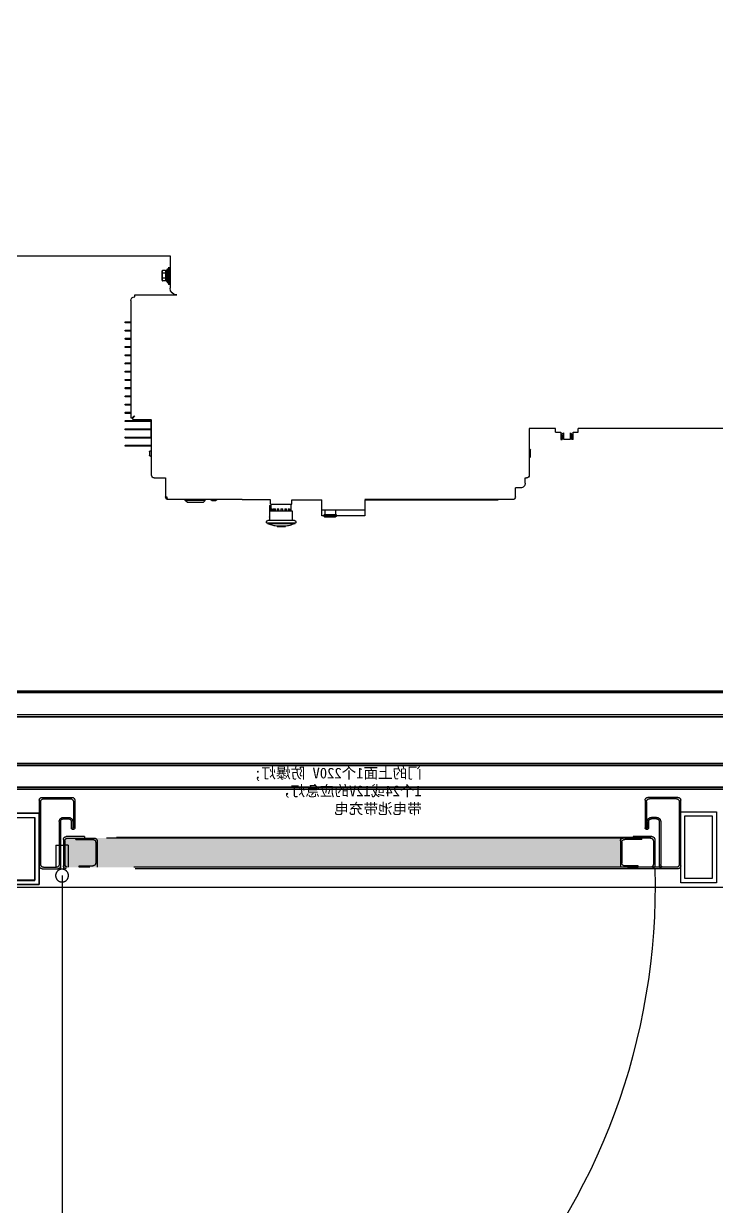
# Model space of a CAD drawing. Extents: x 758840 to 1108724, y -102573 to 143521.
# Drawn here: x 832769 to 833740, y 111140 to 112800 of the extents above; entities that cross this region are included whole.
import ezdxf

# ---------------------------------------------------------------- set-up
doc = ezdxf.new("R2010")
doc.units = 0
doc.header["$LTSCALE"] = 1000
doc.header["$MEASUREMENT"] = 0
doc.linetypes.add('CENTER2', pattern=[1.125, 0.75, -0.125, 0.125, -0.125])
doc.linetypes.add('PHANTOM2', pattern=[1.25, 0.625, -0.125, 0.125, -0.125, 0.125, -0.125])
for name, color, linetype in [('0825底图', 253, 'Continuous'), ('ASS_MEMBER', 7, 'Continuous'), ('AXIS', 3, 'Continuous'), ('HRDW_DATUMS', 7, 'Continuous'), ('PARTLIST', 131, 'CENTER2'), ('PUB_HATCH', 8, 'Continuous'), ('室外柴油发电', 241, 'Continuous')]:
    doc.layers.add(name, color=color, linetype=linetype)
doc.layers.add('Phantom', color=4, linetype='PHANTOM2', lineweight=15)
doc.styles.get("Standard").update_dxf_attribs({"font": 'gbenor.shx', "bigfont": 'gbcbig.shx'})

# ---------------------------------------------------------------- blocks, each defined once
blk = doc.blocks.new('侧检修门')
at = {"layer": 'Phantom'}
h = blk.add_hatch(dxfattribs=at)
h.set_pattern_fill('AR-RSHKE', color=256, style=0)
h.set_pattern_definition([(7e-15, (5329.214, 23746.666), (25.5, 12), [6, -5, 7, -3, 9, -4]), (7e-15, (5335.214, 23747.166), (25.5, 12), [5, -19, 4, -6]), (7e-15, (5347.214, 23745.916), (25.5, 12), [3, -31]), (90, (5329.214, 23746.666), (-8.5, 12), [11.5, -36.5]), (90, (5335.214, 23746.666), (-8.5, 12), [11.25, -36.75]), (90, (5340.214, 23746.666), (-8.5, 12), [10.5, -37.5]), (90, (5347.214, 23745.916), (-8.5, 12), [11.5, -36.5]), (90, (5350.214, 23745.916), (-8.5, 12), [11.5, -36.5]), (90, (5359.214, 23746.666), (-8.5, 12), [11, -37])])
edge = h.paths.add_edge_path()
edge.add_line((14893.1, 10044.8), (14893.1, 10085.8))
edge.add_line((14893.1, 10085.8), (14109.7, 10085.8))
edge.add_arc((14109.7, 10081.8), 4, 0, 90, ccw=False)
edge.add_line((14113.7, 10081.8), (14113.7, 10044.8))
edge.add_line((14113.7, 10044.8), (14893.1, 10044.8))
for p, q in [((14029.1, 10046.8), (14029.1, 10138.8)), ((14897.1, 10033.1), (14897.1, 9101.4))]:
    blk.add_line(p, q)
for points in [[(14029.1, 10022.8), (14029.1, 10122.8), (13979.1, 10122.8), (13979.1, 10022.8)], [(14023.1, 10028.8), (14023.1, 10116.8), (13985.1, 10116.8), (13985.1, 10028.8)], [(14979.1, 10020.8), (14979.1, 10120.8), (14929.1, 10120.8), (14929.1, 10020.8)], [(14929.1, 10020.8), (14929.1, 10120.8), (14979.1, 10120.8), (14979.1, 10020.8)], [(14973.1, 10026.8), (14973.1, 10114.8), (14935.1, 10114.8), (14935.1, 10026.8)], [(14935.1, 10026.4), (14935.1, 10114.4), (14973.1, 10114.4), (14973.1, 10026.4)]]:
    blk.add_lwpolyline(points, close=True)
blk.add_arc((14987, 10018.9), 921.9, 178.5138, 264.4003)
at = {"layer": 'PARTLIST'}
for p, q in [((14031.1, 10136.8), (14031.1, 10048.8)), ((14033.1, 10142.8), (14075.1, 10142.8)), ((14035.1, 10140.8), (14073.1, 10140.8)), ((14077.1, 10136.8), (14077.1, 10100.3)), ((14079.1, 10138.8), (14079.1, 10100.3)), ((14879.1, 10138.8), (14879.1, 10100.3)), ((14881.1, 10136.8), (14881.1, 10100.3)), ((14925.1, 10142.8), (14883.1, 10142.8)), ((14923.1, 10140.8), (14885.1, 10140.8)), ((14927.1, 10136.8), (14927.1, 10048.8)), ((14929.1, 10138.8), (14929.1, 10046.8)), ((14031.1, 10121.5), (14029.1, 10121.5)), ((14063.1, 10114.8), (14070.1, 10114.8)), ((14063.1, 10112.8), (14070.1, 10112.8)), ((14895.1, 10114.8), (14888.1, 10114.8)), ((14895.1, 10112.8), (14888.1, 10112.8)), ((14927.1, 10121.5), (14929.1, 10121.5)), ((14057.1, 10108.8), (14057.1, 10048.8)), ((14059.1, 10108.8), (14059.1, 10046.8)), ((14074.1, 10108.8), (14074.1, 10100.3)), ((14076.1, 10108.8), (14076.1, 10100.3)), ((14882.1, 10108.8), (14882.1, 10100.3)), ((14884.1, 10108.8), (14884.1, 10100.3)), ((14899.1, 10108.8), (14899.1, 10046.8)), ((14901.1, 10108.8), (14901.1, 10048.8)), ((14065.5, 10083.8), (14065.5, 10046.8)), ((14067.5, 10081.8), (14067.5, 10048.8)), ((14069.5, 10087.8), (14095.9, 10087.8)), ((14070.9, 10086.6), (14865.7, 10086.6)), ((14071.5, 10085.8), (14095.9, 10085.8)), ((14083.7, 10085.8), (14109.7, 10085.8)), ((14083.7, 10083.8), (14083.7, 10085.8)), ((14083.7, 10083.8), (14107.7, 10083.8)), ((14084.7, 10085.8), (14851.9, 10085.8)), ((14095.9, 10087.8), (14095.9, 10085.8)), ((14111.7, 10079.8), (14111.7, 10050.8)), ((14113.7, 10085.8), (14113.7, 10044.8)), ((14847.9, 10081.8), (14847.9, 10044.8)), ((14849.9, 10079.8), (14849.9, 10050.8)), ((14877.9, 10085.8), (14851.9, 10085.8)), ((14877.9, 10083.8), (14853.9, 10083.8)), ((14865.7, 10087.8), (14865.7, 10085.8)), ((14865.7, 10087.8), (14891.1, 10087.8)), ((14889.1, 10085.8), (14865.7, 10085.8)), ((14877.9, 10083.8), (14877.9, 10085.8)), ((14893.1, 10081.8), (14893.1, 10047.8)), ((14895.1, 10083.8), (14895.1, 10046.8)), ((14849.9, 10075.8), (14847.9, 10075.8)), ((14888.6, 10075.8), (14888.6, 10044.8)), ((14888.6, 10075.8), (14893.1, 10075.8)), ((14899.1, 10075.8), (14895.1, 10075.8)), ((14895.1, 10075.8), (14895.1, 10041.8)), ((14899.1, 10075.8), (14899.1, 10041.8)), ((14905.6, 10075.8), (14901.1, 10075.8)), ((14905.6, 10075.8), (14905.6, 10044.8)), ((14927.1, 10064.1), (14929.1, 10064.1)), ((14031.1, 10054.1), (14029.1, 10054.1)), ((14035.1, 10044.8), (14053.1, 10044.8)), ((14046.5, 10044.8), (14890.1, 10044.8)), ((14088.7, 10044.8), (14088.7, 10046.8)), ((14088.7, 10046.8), (14107.7, 10046.8)), ((14103.7, 10044.8), (14088.7, 10044.8)), ((14849.9, 10051), (14847.9, 10051)), ((14872.9, 10046.8), (14853.9, 10046.8)), ((14857.9, 10044.8), (14872.9, 10044.8)), ((14872.9, 10044.8), (14872.9, 10046.8)), ((14893.1, 10047.8), (14890.2, 10044.8)), ((14923.1, 10044.8), (14905.1, 10044.8)), ((14033.1, 10042.8), (14055.1, 10042.8)), ((14044.5, 10042.8), (14891.1, 10042.8)), ((14925.1, 10042.8), (14903.1, 10042.8))]:
    blk.add_line(p, q, dxfattribs=at)
blk.add_circle((14897.1, 10033.1), 9, dxfattribs=at)
for centre, radius, start, end in [((14033.1, 10138.8), 4, 90, 180), ((14035.1, 10136.8), 4, 90, 180), ((14073.1, 10136.8), 4, 0, 90), ((14075.1, 10138.8), 4, 0, 90), ((14883.1, 10138.8), 4, 90, 180), ((14885.1, 10136.8), 4, 90, 180), ((14923.1, 10136.8), 4, 0, 90), ((14925.1, 10138.8), 4, 0, 90), ((14063.1, 10108.8), 6, 90, 180), ((14063.1, 10108.8), 4, 90, 180), ((14070.1, 10108.8), 6, 0, 90), ((14070.1, 10108.8), 4, 0, 90), ((14888.1, 10108.8), 6, 90, 180), ((14888.1, 10108.8), 4, 90, 180), ((14895.1, 10108.8), 6, 0, 90), ((14895.1, 10108.8), 4, 0, 90), ((14076.6, 10100.3), 2.5, 180, 0), ((14076.6, 10100.3), 0.5, 180, 0), ((14881.6, 10100.3), 2.5, 180, 0), ((14881.6, 10100.3), 0.5, 180, 0), ((14069.5, 10083.8), 4, 90, 180), ((14071.5, 10081.8), 4, 90, 180), ((14107.7, 10079.8), 4, 0, 90), ((14109.7, 10081.8), 4, 0, 90), ((14851.9, 10081.8), 4, 90, 180), ((14853.9, 10079.8), 4, 90, 180), ((14889.1, 10081.8), 4, 0, 90), ((14891.1, 10083.8), 4, 0, 90), ((14033.1, 10046.8), 4, 180, 270), ((14035.1, 10048.8), 4, 180, 270), ((14053.1, 10048.8), 4, 270, 0), ((14055.1, 10046.8), 4, 270, 0), ((14069.5, 10046.8), 4, 180, 270), ((14071.5, 10048.8), 4, 180, 270), ((14107.7, 10050.8), 4, 270, 0), ((14853.9, 10050.8), 4, 180, 270), ((14890.1, 10047.8), 3, 270, 0), ((14891.1, 10046.8), 4, 270, 0), ((14903.1, 10046.8), 4, 180, 270), ((14905.1, 10048.8), 4, 180, 270), ((14923.1, 10048.8), 4, 270, 0), ((14925.1, 10046.8), 4, 270, 0)]:
    blk.add_arc(centre, radius, start, end, dxfattribs=at)
at = {"color": 0, "insert": (14392.3, 10184.5), "char_height": 15, "width": 2856.899, "attachment_point": 1}
blk.add_mtext('{\\fSimSun|b0|i0|c134|p2;\\C3;门的上面1个220V 防爆灯;\\P1个24或12V的应急灯，\\P带电池带充电}', dxfattribs=at)
blk = doc.blocks.new('柴发集装箱')
at = {"color": 7}
for p, q in [((4116891.9, 1942483.8), (4116891.9, 1942438.7)), ((4116892.7, 1942468.1), (4116892.7, 1942443.7)), ((4116894, 1942468.1), (4116894, 1942443.7)), ((4116891.9, 1942463.7), (4116892.7, 1942463.7)), ((4116891.9, 1942462.9), (4116892.3, 1942463)), ((4116891.9, 1942460.4), (4116892.3, 1942460.5)), ((4116891.9, 1942456.7), (4116892.5, 1942456.8)), ((4116892.1, 1942455.5), (4116891.9, 1942456)), ((4116891.9, 1942452.8), (4116892.5, 1942453)), ((4116892, 1942462.9), (4116892.1, 1942463.7)), ((4116892, 1942461.2), (4116892.1, 1942462.3)), ((4116892, 1942458.6), (4116892.1, 1942459.3)), ((4116892, 1942455.4), (4116892.1, 1942455.5)), ((4116892.7, 1942463.7), (4116892.1, 1942463.7)), ((4116892.7, 1942462.4), (4116892.1, 1942462.3)), ((4116892.7, 1942459.5), (4116892.1, 1942459.3)), ((4116892.7, 1942455.6), (4116892.1, 1942455.5)), ((4116892.3, 1942451.8), (4116892.1, 1942451.8)), ((4116892.3, 1942463), (4116892.5, 1942463)), ((4116892.3, 1942460.5), (4116892.5, 1942460.5)), ((4116892.7, 1942451.9), (4116892.3, 1942451.8)), ((4116892.5, 1942463), (4116892.6, 1942463)), ((4116892.5, 1942460.5), (4116892.7, 1942459.9)), ((4116892.6, 1942456.9), (4116892.5, 1942456.8)), ((4116892.5, 1942456.8), (4116892.7, 1942456.3)), ((4116892.6, 1942453.7), (4116892.5, 1942453)), ((4116892.6, 1942463), (4116892.7, 1942462.7)), ((4116892.6, 1942451.1), (4116892.7, 1942451.6)), ((4116894, 1942466.3), (4116892.7, 1942466.3)), ((4116891.9, 1942449.9), (4116892.5, 1942450)), ((4116891.9, 1942448.6), (4116892.5, 1942448.6)), ((4116891.9, 1942448.6), (4116892.7, 1942448.6)), ((4116892.3, 1942449.3), (4116892.1, 1942449.3)), ((4116892.7, 1942449.4), (4116892.3, 1942449.3)), ((4116892.6, 1942451.1), (4116892.5, 1942450)), ((4116892.6, 1942449.4), (4116892.5, 1942448.6)), ((4116894, 1942448.8), (4116892.7, 1942448.8)), ((4116892.7, 1942443.7), (4116894, 1942443.7)), ((4116941.6, 1942429.1), (4116882.4, 1942429.1)), ((4116941.6, 1942426.5), (4116941.6, 1942429.1)), ((4116946.9, 1942421.2), (4116946.9, 1942256.8)), ((4116954.4, 1942391.4), (4116946.9, 1942391.5)), ((4116946.9, 1942389.8), (4116954.4, 1942389.9)), ((4116952.2, 1942391.5), (4116952.2, 1942389.9)), ((4116954.4, 1942379.9), (4116946.9, 1942380)), ((4116946.9, 1942378.3), (4116954.4, 1942378.4)), ((4116954.4, 1942368.3), (4116946.9, 1942368.4)), ((4116952.2, 1942379.9), (4116952.2, 1942378.4)), ((4116952.2, 1942368.4), (4116952.2, 1942366.8)), ((4116946.9, 1942366.7), (4116954.4, 1942366.8)), ((4116954.4, 1942356.8), (4116946.9, 1942356.9)), ((4116946.9, 1942355.2), (4116954.4, 1942355.3)), ((4116952.2, 1942356.8), (4116952.2, 1942355.3)), ((4116954.4, 1942345.2), (4116946.9, 1942345.3)), ((4116946.9, 1942343.6), (4116954.4, 1942343.7)), ((4116952.2, 1942345.3), (4116952.2, 1942343.7)), ((4116954.4, 1942333.7), (4116946.9, 1942333.8)), ((4116946.9, 1942332.1), (4116954.4, 1942332.2)), ((4116954.4, 1942322.1), (4116946.9, 1942322.2)), ((4116946.9, 1942320.5), (4116954.4, 1942320.6)), ((4116952.2, 1942333.7), (4116952.2, 1942332.2)), ((4116952.2, 1942322.2), (4116952.2, 1942320.6)), ((4116954.4, 1942310.6), (4116946.9, 1942310.7)), ((4116946.9, 1942309), (4116954.4, 1942309.1)), ((4116952.2, 1942310.6), (4116952.2, 1942309.1)), ((4116954.4, 1942299), (4116946.9, 1942299.1)), ((4116946.9, 1942297.4), (4116954.4, 1942297.5)), ((4116954.4, 1942287.5), (4116946.9, 1942287.6)), ((4116946.9, 1942285.9), (4116954.4, 1942286)), ((4116952.2, 1942299.1), (4116952.2, 1942297.5)), ((4116952.2, 1942287.5), (4116952.2, 1942286)), ((4116954.4, 1942275.9), (4116946.9, 1942276)), ((4116946.9, 1942274.3), (4116954.4, 1942274.4)), ((4116952.2, 1942276), (4116952.2, 1942274.4)), ((4116917.9, 1942176.1), (4116917.9, 1942254.2)), ((4116918.9, 1942254.2), (4116918.9, 1942228.2)), ((4116944.3, 1942254.2), (4116918.9, 1942254.2)), ((4116954.4, 1942252.8), (4116918.9, 1942253.2)), ((4116944.3, 1942254.2), (4116944.3, 1942256.8)), ((4116946.9, 1942256.8), (4116944.3, 1942256.8)), ((4116944.3, 1942256.8), (4116944.3, 1942256.8)), ((4116954.4, 1942264.4), (4116946.9, 1942264.5)), ((4116946.9, 1942262.8), (4116954.4, 1942262.9)), ((4116952.2, 1942264.4), (4116952.2, 1942262.9)), ((4116952.2, 1942252.9), (4116952.2, 1942251.3)), ((4116051.1, 1942241.6), (4116319.3, 1942241.6)), ((4116319.3, 1942236.6), (4116319.3, 1942241.6)), ((4116326.5, 1942236.6), (4116319.3, 1942236.6)), ((4116326.5, 1942226.2), (4116326.5, 1942236.6)), ((4116351.1, 1942236.6), (4116343.9, 1942236.6)), ((4116343.9, 1942236.6), (4116343.9, 1942226.2)), ((4116351.1, 1942236.6), (4116351.1, 1942241.6)), ((4116351.1, 1942241.6), (4116387.9, 1942241.6)), ((4116387.9, 1942241.6), (4116387.9, 1942176.1)), ((4116917.9, 1942248.2), (4116918.9, 1942248.2)), ((4116918.9, 1942251), (4116954.4, 1942251.3)), ((4116954.4, 1942241.3), (4116918.9, 1942241.7)), ((4116918.9, 1942239.4), (4116954.4, 1942239.8)), ((4116952.2, 1942241.3), (4116952.2, 1942239.8)), ((4116326.5, 1942226.2), (4116328.4, 1942226.2)), ((4116328.4, 1942226.2), (4116328.4, 1942232.2)), ((4116330.3, 1942226.9), (4116330.3, 1942235.4)), ((4116340.1, 1942226.9), (4116330.3, 1942226.9)), ((4116340.1, 1942235.4), (4116340.1, 1942226.9)), ((4116342, 1942232.2), (4116342, 1942226.2)), ((4116343.9, 1942226.2), (4116342, 1942226.2)), ((4116917.9, 1942228.2), (4116918.9, 1942228.2)), ((4116918, 1942227.8), (4116954.4, 1942228.2)), ((4116954.4, 1942229.7), (4116918.9, 1942230.1)), ((4116952.2, 1942229.8), (4116952.2, 1942228.2)), ((4116386.3, 1942201.8), (4116386.3, 1942211.9)), ((4116954.4, 1942218.2), (4116918, 1942218.6)), ((4116918, 1942216.3), (4116954.4, 1942216.7)), ((4116952.2, 1942218.2), (4116952.2, 1942216.7)), ((4116393.6, 1942172.3), (4116391.7, 1942172.3)), ((4116393.6, 1942164.8), (4116393.6, 1942172.3)), ((4116898.4, 1942172.3), (4116898.4, 1942145.6)), ((4116914.1, 1942172.3), (4116898.4, 1942172.3)), ((4116399.9, 1942158.4), (4116407.4, 1942158.4)), ((4116407.4, 1942145.6), (4116407.4, 1942158.4)), ((4116411.2, 1942141.8), (4116618.6, 1942141.8)), ((4116431.7, 1942141.8), (4116431.7, 1942141.3)), ((4116618.6, 1942141.3), (4116431.7, 1942141.3)), ((4116618.6, 1942141.3), (4116618.6, 1942127)), ((4116678.9, 1942119.2), (4116678.9, 1942141.3)), ((4116721, 1942141.3), (4116678.9, 1942141.3)), ((4116721, 1942135.5), (4116721, 1942141.3)), ((4116751, 1942135.5), (4116751, 1942141.3)), ((4116751, 1942141.3), (4116791, 1942141.3)), ((4116791, 1942141.8), (4116791, 1942141.3)), ((4116791, 1942141.8), (4116894.6, 1942141.8)), ((4116826.1, 1942141.8), (4116826.1, 1942141.5)), ((4116826.1, 1942141.5), (4116834.7, 1942141.5)), ((4116834.7, 1942141.8), (4116834.7, 1942141.5)), ((4116842.5, 1942140.8), (4116842.5, 1942141.8)), ((4116845.5, 1942137.8), (4116842.5, 1942140.8)), ((4116842.5, 1942140.8), (4116870.7, 1942140.8)), ((4116845.5, 1942137.8), (4116867.7, 1942137.8)), ((4116867.7, 1942137.8), (4116870.7, 1942140.8)), ((4116870.7, 1942140.8), (4116870.7, 1942141.8)), ((4116898.4, 1942145.6), (4116896.5, 1942145.6)), ((4116618.6, 1942127), (4116678.6, 1942127)), ((4116618.9, 1942127), (4116618.9, 1942119.2)), ((4116659.9, 1942121), (4116658.6, 1942120.3)), ((4116676.2, 1942120.3), (4116658.6, 1942120.3)), ((4116659.9, 1942127), (4116659.9, 1942121)), ((4116674.9, 1942121), (4116659.9, 1942121)), ((4116674.9, 1942127), (4116674.9, 1942121)), ((4116674.9, 1942121), (4116676.2, 1942120.3)), ((4116720.2, 1942112.6), (4116720.2, 1942125.4)), ((4116720.2, 1942125.4), (4116751.8, 1942125.4)), ((4116751, 1942135.5), (4116721, 1942135.5)), ((4116722.1, 1942125.4), (4116722.1, 1942135.5)), ((4116722.4, 1942125.4), (4116722.4, 1942128.9)), ((4116723.2, 1942128.9), (4116722.4, 1942128.9)), ((4116723.2, 1942128.9), (4116723.2, 1942125.4)), ((4116724.6, 1942125.4), (4116724.6, 1942128.9)), ((4116726.4, 1942128.9), (4116724.6, 1942128.9)), ((4116725.6, 1942128.9), (4116725.6, 1942125.4)), ((4116726.4, 1942128.9), (4116726.4, 1942125.4)), ((4116728.7, 1942125.4), (4116728.7, 1942128.9)), ((4116731.1, 1942128.9), (4116728.7, 1942128.9)), ((4116729.2, 1942128.9), (4116729.2, 1942125.4)), ((4116731.1, 1942128.9), (4116731.1, 1942125.4)), ((4116733.9, 1942125.4), (4116733.9, 1942128.9)), ((4116736.5, 1942128.9), (4116733.9, 1942128.9)), ((4116736.5, 1942128.9), (4116736.5, 1942125.4)), ((4116739.3, 1942125.4), (4116739.3, 1942128.9)), ((4116741.7, 1942128.9), (4116739.3, 1942128.9)), ((4116740.9, 1942125.4), (4116740.9, 1942128.9)), ((4116741.2, 1942128.9), (4116741.2, 1942125.4)), ((4116741.7, 1942128.9), (4116741.7, 1942125.4)), ((4116744, 1942125.4), (4116744, 1942128.9)), ((4116747.4, 1942128.9), (4116744, 1942128.9)), ((4116745.6, 1942125.4), (4116745.6, 1942128.9)), ((4116745.8, 1942128.9), (4116745.8, 1942125.4)), ((4116747.4, 1942128.9), (4116747.4, 1942125.4)), ((4116748.8, 1942125.4), (4116748.8, 1942128.9)), ((4116749.6, 1942128.9), (4116748.8, 1942128.9)), ((4116749.6, 1942128.9), (4116749.6, 1942125.4)), ((4116749.9, 1942125.4), (4116749.9, 1942135.5)), ((4116752.4, 1942133.6), (4116749.9, 1942133.6)), ((4116751.8, 1942112.6), (4116751.8, 1942125.4)), ((4116752.4, 1942133.6), (4116752.4, 1942117.5)), ((4116618.9, 1942119.2), (4116658.6, 1942119.2)), ((4116658.6, 1942119.2), (4116658.6, 1942118.4)), ((4116658.6, 1942118.4), (4116659.7, 1942117.8)), ((4116676.2, 1942118.4), (4116658.6, 1942118.4)), ((4116675.2, 1942117.8), (4116659.7, 1942117.8)), ((4116676.2, 1942118.4), (4116675.2, 1942117.8)), ((4116676.2, 1942119.2), (4116676.2, 1942118.4)), ((4116676.2, 1942119.2), (4116678.9, 1942119.2)), ((4116716.6, 1942108.5), (4116716.6, 1942108.6)), ((4116716.6, 1942108.6), (4116755.4, 1942108.6)), ((4116755.4, 1942108.5), (4116716.6, 1942108.5)), ((4116717.3, 1942112.6), (4116754.7, 1942112.6)), ((4116730.2, 1942104.1), (4116730.2, 1942104.4)), ((4116730.2, 1942104.4), (4116741.8, 1942104.4)), ((4116741.8, 1942104.1), (4116730.2, 1942104.1)), ((4116741.8, 1942104.1), (4116741.8, 1942104.4)), ((4116751.8, 1942117.2), (4116752.1, 1942117.2)), ((4116755.4, 1942108.5), (4116755.4, 1942108.6))]:
    blk.add_line(p, q, dxfattribs=at)
at = {"color": 2, "lineweight": 35}
for p, q in [((4121143.7, 1941873.1), (4114445.7, 1941873.1)), ((4121146.7, 1941871.1), (4114445.7, 1941871.1)), ((4121176, 1941839.2), (4114445.7, 1941840.3)), ((4119489, 1941837.1), (4114445.7, 1941837.1)), ((4113365.3, 1941771.4), (4121235.3, 1941771.4)), ((4113375.2, 1941768.4), (4121238.3, 1941768.4)), ((4113375.2, 1941738.4), (4121272, 1941738.4)), ((4113365.3, 1941735.4), (4121275, 1941735.4))]:
    blk.add_line(p, q, dxfattribs=at)
blk.add_lwpolyline([(4109582.9, 1944597.8), (4122582.9, 1944597.8), (4122582.9, 1941597.8), (4109582.9, 1941597.8)], close=True)
blk.add_lwpolyline([(4109582.9, 1944597.8), (4122582.9, 1944597.8), (4122582.9, 1941597.8), (4109582.9, 1941597.8)], close=True)
at = {"color": 7}
for points in [[(4116892.5, 1942453), (4116892.6, 1942452.8), (4116892.6, 1942452.6), (4116892.7, 1942452.5), (4116892.7, 1942452.4)], [(4116892.5, 1942450), (4116892.6, 1942449.9), (4116892.6, 1942449.8), (4116892.7, 1942449.7), (4116892.7, 1942449.6)], [(4116892.5, 1942448.6), (4116892.6, 1942448.6), (4116892.6, 1942448.6), (4116892.7, 1942448.6), (4116892.7, 1942448.6)], [(4116944.3, 1942256.8), (4116944.2, 1942257.1), (4116944.1, 1942257.5), (4116943.8, 1942257.8), (4116943.5, 1942258.1), (4116943.1, 1942258.5), (4116942.6, 1942258.8), (4116942.1, 1942259.1), (4116941.6, 1942259.5)], [(4116944.3, 1942256.8), (4116944, 1942256.8), (4116943.7, 1942256.9), (4116943.5, 1942257.1), (4116943.2, 1942257.3), (4116942.9, 1942257.6), (4116942.7, 1942257.9), (4116942.4, 1942258.3), (4116942.1, 1942258.6), (4116941.9, 1942259.1), (4116941.6, 1942259.5)], [(4116330.3, 1942235.4), (4116330, 1942235.3), (4116329.7, 1942235), (4116329.4, 1942234.8), (4116329.2, 1942234.5), (4116328.9, 1942234.2), (4116328.7, 1942233.8), (4116328.6, 1942233.4), (4116328.5, 1942233), (4116328.4, 1942232.6), (4116328.4, 1942232.2)], [(4116342, 1942232.2), (4116342, 1942232.6), (4116341.9, 1942233), (4116341.8, 1942233.4), (4116341.7, 1942233.8), (4116341.5, 1942234.2), (4116341.3, 1942234.5), (4116341, 1942234.8), (4116340.7, 1942235), (4116340.4, 1942235.3), (4116340.1, 1942235.4)], [(4116894.6, 1942141.8), (4116894.7, 1942141.8), (4116894.9, 1942141.9), (4116895, 1942142), (4116895.1, 1942142.1), (4116895.3, 1942142.3), (4116895.4, 1942142.6), (4116895.6, 1942142.9), (4116895.7, 1942143.2), (4116895.8, 1942143.5), (4116896, 1942143.9), (4116896.1, 1942144.3)], [(4116896.1, 1942144.3), (4116896.2, 1942144.7), (4116896.5, 1942145.6)], [(4116716.6, 1942108.5), (4116717.4, 1942108.1), (4116719, 1942107.4), (4116720.7, 1942106.7), (4116722.4, 1942106.1), (4116724.1, 1942105.6), (4116725.7, 1942105.2), (4116727.3, 1942104.8), (4116728.9, 1942104.5), (4116730.2, 1942104.4)], [(4116741.8, 1942104.4), (4116742.8, 1942104.5), (4116744.3, 1942104.8), (4116745.8, 1942105.1), (4116747.3, 1942105.4), (4116748.9, 1942105.9), (4116750.4, 1942106.4), (4116751.9, 1942106.9), (4116753.4, 1942107.6), (4116754.9, 1942108.2), (4116755.4, 1942108.5)]]:
    blk.add_lwpolyline(points, dxfattribs=at)
for centre, radius, start, end in [((4116882.4, 1942438.7), 9.52, 270, 0), ((4116941.6, 1942421.2), 5.31, 0, 89.9997), ((4116954.4, 1942390.7), 0.75, 270.6152, 89.3848), ((4116954.4, 1942379.1), 0.75, 270.6152, 89.3848), ((4116954.4, 1942367.6), 0.75, 270.6152, 89.3848), ((4116954.4, 1942356), 0.75, 270.6152, 89.3848), ((4116954.4, 1942344.5), 0.75, 270.6152, 89.3848), ((4116954.4, 1942332.9), 0.75, 270.6152, 89.3848), ((4116954.4, 1942321.4), 0.75, 270.6152, 89.3848), ((4116954.4, 1942309.8), 0.75, 270.6152, 89.3848), ((4116954.4, 1942298.3), 0.75, 270.6152, 89.3848), ((4116954.4, 1942286.7), 0.75, 270.6152, 89.3848), ((4116954.4, 1942275.2), 0.75, 270.6152, 89.3848), ((4116954.4, 1942263.6), 0.75, 270.6152, 89.3848), ((4116954.4, 1942252.1), 0.75, 270.6152, 89.3848), ((4116954.4, 1942240.5), 0.75, 270.6152, 89.3848), ((4116954.4, 1942229), 0.75, 270.6152, 89.3848), ((4116387.1, 1942211.9), 0.75, 90, 180), ((4116954.4, 1942217.4), 0.75, 270.6152, 89.3848), ((4116387.1, 1942201.8), 0.75, 180, 270), ((4116391.7, 1942176.1), 3.8, 180, 270), ((4116914.1, 1942176.1), 3.8, 270, 0), ((4116399.9, 1942164.8), 6.35, 179.9996, 270), ((4116411.2, 1942145.6), 3.8, 180, 270), ((4116830.4, 1942146.9), 6.93, 231.7334, 308.2666), ((4116894.6, 1942145.6), 3.8, 270, 0), ((4116894.6, 1942145.6), 1.9, 324.4513, 0), ((4116717.3, 1942110.5), 2.05, 90, 251.5105), ((4116752.1, 1942117.5), 0.3, 260, 0), ((4116754.7, 1942110.5), 2.05, 288.4895, 90)]:
    blk.add_arc(centre, radius, start, end, dxfattribs=at)
at = {"layer": 'ASS_MEMBER', "color": 7}
blk.add_line((4117441.7, 1942483.8), (4116891.9, 1942483.8), dxfattribs=at)
blk.add_line((4117441.7, 1942483.8), (4116891.9, 1942483.8), dxfattribs=at)
at = {"layer": 'AXIS', "color": 7}
for p, q in [((4116895.9, 1942465.7), (4116894, 1942465.7)), ((4116895.9, 1942465.7), (4116895.9, 1942446.6)), ((4116896.7, 1942464.3), (4116896, 1942464.6)), ((4116897.8, 1942462.5), (4116897.8, 1942449.8)), ((4116898.3, 1942462.5), (4116897.8, 1942462.5)), ((4116898.3, 1942463.5), (4116898.3, 1942448.8)), ((4116898.3, 1942463.5), (4116902.3, 1942463.5)), ((4116898.3, 1942459.8), (4116902.3, 1942459.8)), ((4116898.3, 1942452.5), (4116902.3, 1942452.5)), ((4116902.3, 1942463.5), (4116903.3, 1942462.4)), ((4116903.3, 1942462.4), (4116903.3, 1942449.9)), ((4116895.9, 1942446.6), (4116894, 1942446.6)), ((4116896.7, 1942448), (4116896, 1942447.7)), ((4116898.3, 1942449.8), (4116897.8, 1942449.8)), ((4116898.3, 1942448.8), (4116902.3, 1942448.8)), ((4116902.3, 1942448.8), (4116903.3, 1942449.9)), ((4116387.1, 1942212.7), (4116387.9, 1942212.7)), ((4116387.1, 1942201.1), (4116387.9, 1942201.1))]:
    blk.add_line(p, q, dxfattribs=at)
for points in [[(4116902.3, 1942463.5), (4116902.5, 1942463.3), (4116902.6, 1942463.1), (4116902.8, 1942462.9), (4116902.9, 1942462.8), (4116903, 1942462.6), (4116903.1, 1942462.4), (4116903.2, 1942462.2), (4116903.2, 1942462), (4116903.2, 1942461.9), (4116903.2, 1942461.7), (4116903.2, 1942461.5), (4116903.2, 1942461.3), (4116903.2, 1942461.2), (4116903.1, 1942461), (4116903, 1942460.8), (4116902.9, 1942460.6), (4116902.8, 1942460.4), (4116902.6, 1942460.2), (4116902.5, 1942460), (4116902.3, 1942459.8)], [(4116902.3, 1942459.8), (4116902.5, 1942459.4), (4116902.6, 1942459), (4116902.8, 1942458.6), (4116902.9, 1942458.3), (4116903, 1942457.9), (4116903.1, 1942457.6), (4116903.2, 1942457.2), (4116903.2, 1942456.8), (4116903.2, 1942456.5), (4116903.2, 1942456.1), (4116903.2, 1942455.8), (4116903.2, 1942455.4), (4116903.2, 1942455.1), (4116903.1, 1942454.7), (4116903, 1942454.4), (4116902.9, 1942454), (4116902.8, 1942453.6), (4116902.6, 1942453.3), (4116902.5, 1942452.9), (4116902.3, 1942452.5)], [(4116902.3, 1942452.5), (4116902.5, 1942452.3), (4116902.6, 1942452.1), (4116902.8, 1942451.9), (4116902.9, 1942451.7), (4116903, 1942451.5), (4116903.1, 1942451.3), (4116903.2, 1942451.1), (4116903.2, 1942451), (4116903.2, 1942450.8), (4116903.2, 1942450.6), (4116903.2, 1942450.4), (4116903.2, 1942450.3), (4116903.2, 1942450.1), (4116903.1, 1942449.9), (4116903, 1942449.7), (4116902.9, 1942449.5), (4116902.8, 1942449.4), (4116902.6, 1942449.2), (4116902.5, 1942449), (4116902.3, 1942448.8)]]:
    blk.add_lwpolyline(points, dxfattribs=at)
for centre, radius, start, end in [((4116896, 1942464.7), 0.1, 180, 245), ((4116895.8, 1942462.4), 2, 2.8196, 65), ((4116896, 1942447.6), 0.1, 115, 180), ((4116895.8, 1942449.9), 2, 295, 357.1804)]:
    blk.add_arc(centre, radius, start, end, dxfattribs=at)
at = {"layer": 'HRDW_DATUMS', "color": 7}
for p, q in [((4116919.6, 1942210.5), (4116918.2, 1942210.5)), ((4116919.6, 1942202.7), (4116918.2, 1942202.7)), ((4116920.9, 1942208.8), (4116920.9, 1942204.3))]:
    blk.add_line(p, q, dxfattribs=at)
for centre, radius, start, end in [((4116918.2, 1942210.2), 0.3, 90, 180), ((4116918.2, 1942203), 0.3, 180, 270), ((4116919.6, 1942209.7), 0.75, 33.218, 90), ((4116919.6, 1942203.4), 0.75, 270, 326.782), ((4116914.8, 1942206.6), 6.5, 20.2522, 33.218), ((4116914.8, 1942206.6), 6.5, 326.782, 339.7478)]:
    blk.add_arc(centre, radius, start, end, dxfattribs=at)
blk.add_blockref('侧检修门', (4102146.4, 1931581))

msp = doc.modelspace()

# ---------------------------------------------------------------- hatches: boundary and pattern name
at = {"layer": 'PUB_HATCH', "ltscale": 5}
h = msp.add_hatch(dxfattribs=at)
h.set_pattern_fill('AR-CONC', color=256, scale=500)
h.set_pattern_definition([(50, (17972.44, 56052.85), (910.92334, -79.6954), [95.25, -1047.75]), (355, (17972.4, 56052.85), (-176.2141, 955.2832), [76.2, -838.2]), (100.451, (18048.35, 56046.2), (734.7125, 875.5834), [80.95, -890.45]), (46.1842, (17972.4, 56306.9), (1355.3952, -210.2116), [142.875, -1571.625]), (96.6356, (18085.4, 56289.3), (1187.0212, 1237.1278), [121.425, -1335.675]), (351.184, (17972.4, 56306.9), (1187.023, 1237.1256), [114.3, -1257.3]), (21, (18099.44, 56243.35), (758.0744, -511.3276), [95.25, -1047.75]), (326, (18099.4, 56243.35), (309.0101, 920.9398), [76.2, -838.2]), (71.4514, (18162.6, 56200.7), (1067.0825, 409.6143), [80.95, -890.45]), (37.5, (17972.44, 56052.85), (15.44302, 422.7752), [0, -828.04, 0, -850.9, 0, -841.375]), (7.5, (17972.44, 56052.85), (334.09831, 500.90287), [0, -485.14, 0, -808.99, 0, -320.675]), (327.5, (17689.23, 56052.85), (677.95298, -28.64372), [0, -317.5, 0, -990.6, 0, -1314.45]), (317.5, (17562.23, 56052.85), (740.6459, 127.13246), [0, -412.75, 0, -657.86, 0, -933.45])])
edge = h.paths.add_edge_path()
edge.add_arc((792333.02, 100837.52), 15000, 90, 91.910213, ccw=False)
edge.add_line((792333.02, 115837.52), (794133.02, 115837.52))
edge.add_line((794133.02, 115837.52), (794133.02, 109837.52))
edge.add_line((794133.02, 109837.52), (847633.02, 109837.52))
edge.add_line((847633.02, 109837.52), (847633.02, 102837.52))
edge.add_line((847633.02, 102837.52), (791833.02, 102837.52))
edge.add_line((791833.02, 102837.52), (791833.02, 115829.18))

# ---------------------------------------------------------------- linework, layer by layer
at = {"layer": '室外柴油发电', "linetype": 'ByBlock', "lineweight": -3}
msp.add_lwpolyline([(827283.02, 111587.52), (840283.02, 111587.52), (840283.02, 114587.52), (827283.02, 114587.52)], close=True, dxfattribs=at)

# ---------------------------------------------------------------- block references
at = {"layer": '0825底图', "xscale": -1}
msp.add_blockref('柴发集装箱', (4949865.96, -1830010.27), dxfattribs=at)

doc.saveas('drawing.dxf')
